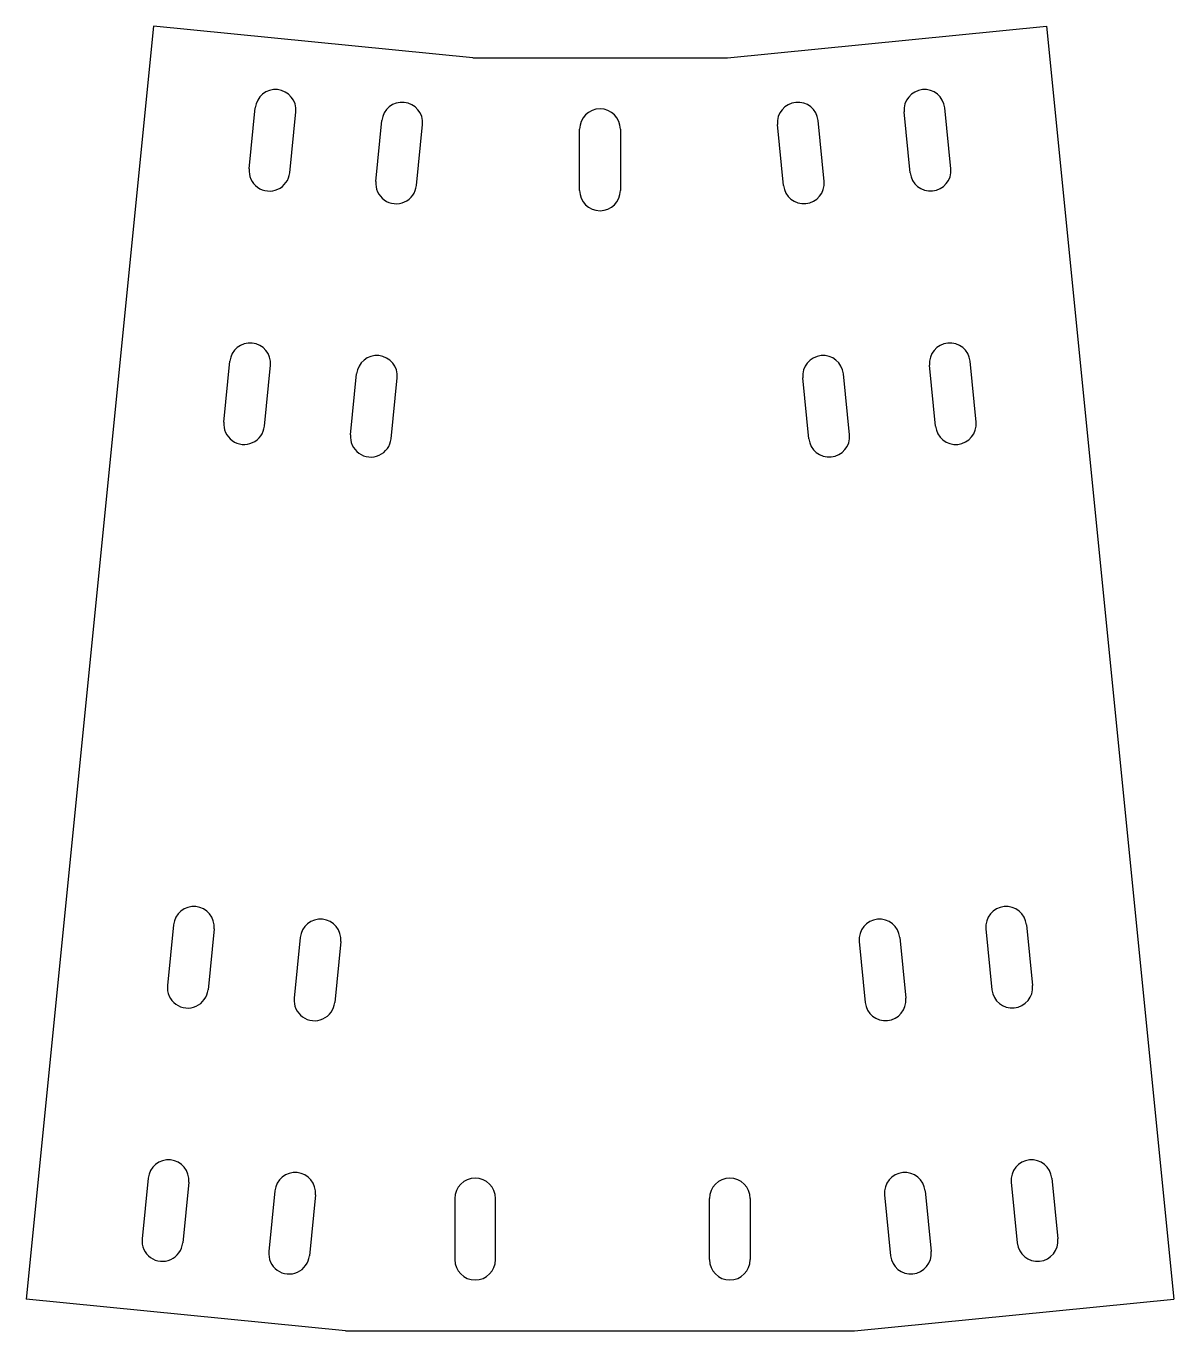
# Model space of a CAD drawing. Header units: millimetres. Extents: x 1583 to 1809, y -1064 to -808.
import ezdxf

# ---------------------------------------------------------------- set-up
doc = ezdxf.new("R2010")
doc.units = ezdxf.units.MM
doc.header["$MEASUREMENT"] = 0

msp = doc.modelspace()

# ---------------------------------------------------------------- linework, layer by layer
for p, q in [((1608.15, -807.97), (1583.15, -1057.97)), ((1670.84, -814.23), (1608.15, -807.97)), ((1720.84, -814.23), (1783.52, -807.97)), ((1783.52, -807.97), (1808.52, -1057.97)), ((1670.84, -814.23), (1720.84, -814.23)), ((1626.95, -835.98), (1628.15, -824.04)), ((1634.91, -836.77), (1636.11, -824.83)), ((1756.76, -836.77), (1755.56, -824.83)), ((1764.72, -835.98), (1763.52, -824.04)), ((1651.83, -838.46), (1653.02, -826.52)), ((1659.79, -839.26), (1660.98, -827.32)), ((1731.88, -839.26), (1730.69, -827.32)), ((1739.84, -838.46), (1738.65, -826.52)), ((1621.98, -885.73), (1623.17, -873.79)), ((1769.69, -885.73), (1768.5, -873.79)), ((1629.94, -886.52), (1631.13, -874.58)), ((1646.85, -888.22), (1648.05, -876.28)), ((1744.82, -888.22), (1743.62, -876.28)), ((1761.73, -886.52), (1760.54, -874.58)), ((1654.82, -889.01), (1656.01, -877.07)), ((1736.86, -889.01), (1735.66, -877.07)), ((1612.1, -984.48), (1610.91, -996.42)), ((1620.06, -985.28), (1618.87, -997.22)), ((1771.61, -985.28), (1772.8, -997.22)), ((1779.57, -984.48), (1780.76, -996.42)), ((1636.98, -986.97), (1635.79, -998.91)), ((1644.94, -987.77), (1643.75, -999.71)), ((1746.73, -987.77), (1747.92, -999.71)), ((1754.69, -986.97), (1755.89, -998.91)), ((1607.13, -1034.23), (1605.93, -1046.17)), ((1615.09, -1035.03), (1613.89, -1046.97)), ((1776.58, -1035.03), (1777.78, -1046.97)), ((1784.54, -1034.23), (1785.74, -1046.17)), ((1632, -1036.72), (1630.81, -1048.66)), ((1639.96, -1037.52), (1638.77, -1049.46)), ((1751.71, -1037.52), (1752.9, -1049.46)), ((1759.67, -1036.72), (1760.86, -1048.66)), ((1645.84, -1064.23), (1583.15, -1057.97)), ((1745.84, -1064.23), (1808.52, -1057.97)), ((1645.84, -1064.23), (1745.84, -1064.23))]:
    msp.add_line(p, q)
at = {"color": 1}
for p, q in [((1695.84, -824.23), (1695.84, -824.23)), ((1691.84, -840.23), (1691.84, -828.23)), ((1699.84, -828.23), (1699.84, -840.23)), ((1671.32, -1034.23), (1671.32, -1034.23)), ((1721.32, -1034.23), (1721.32, -1034.23)), ((1667.32, -1038.23), (1667.32, -1050.23)), ((1675.32, -1050.23), (1675.32, -1038.23)), ((1717.32, -1050.23), (1717.32, -1038.23)), ((1725.32, -1038.23), (1725.32, -1050.23))]:
    msp.add_line(p, q, dxfattribs=at)
for centre, start, end in [((1632.13, -824.43), 354.2894, 174.2894), ((1759.54, -824.43), 5.7106, 185.7106), ((1657, -826.92), 354.2894, 174.2894), ((1734.67, -826.92), 5.7106, 185.7106), ((1630.93, -836.37), 174.2894, 354.2894), ((1760.74, -836.37), 185.7106, 5.7106), ((1655.81, -838.86), 174.2894, 354.2894), ((1735.86, -838.86), 185.7106, 5.7106), ((1627.15, -874.19), 354.2894, 174.2894), ((1764.52, -874.19), 5.7106, 185.7106), ((1652.03, -876.67), 354.2894, 174.2894), ((1739.64, -876.67), 5.7106, 185.7106), ((1625.96, -886.13), 174.2894, 354.2894), ((1765.71, -886.13), 185.7106, 5.7106), ((1650.83, -888.61), 174.2894, 354.2894), ((1740.84, -888.61), 185.7106, 5.7106), ((1616.08, -984.88), 354.2894, 174.2894), ((1775.59, -984.88), 5.7106, 185.7106), ((1640.96, -987.37), 354.2894, 174.2894), ((1750.71, -987.37), 5.7106, 185.7106), ((1614.89, -996.82), 174.2894, 354.2894), ((1776.78, -996.82), 185.7106, 5.7106), ((1639.77, -999.31), 174.2894, 354.2894), ((1751.9, -999.31), 185.7106, 5.7106), ((1611.11, -1034.63), 354.2894, 174.2894), ((1780.56, -1034.63), 5.7106, 185.7106), ((1635.98, -1037.12), 354.2894, 174.2894), ((1755.69, -1037.12), 5.7106, 185.7106), ((1609.91, -1046.57), 174.2894, 354.2894), ((1781.76, -1046.57), 185.7106, 5.7106), ((1634.79, -1049.06), 174.2894, 354.2894), ((1756.88, -1049.06), 185.7106, 5.7106)]:
    msp.add_arc(centre, 4, start, end)
for centre, start, end in [((1695.84, -828.23), 0, 180), ((1695.84, -840.23), 180, 0), ((1671.32, -1038.23), 0, 180), ((1721.32, -1038.23), 360, 180), ((1671.32, -1050.23), 180, 0), ((1721.32, -1050.23), 180, 0)]:
    msp.add_arc(centre, 4, start, end, dxfattribs=at)

doc.saveas('drawing.dxf')
